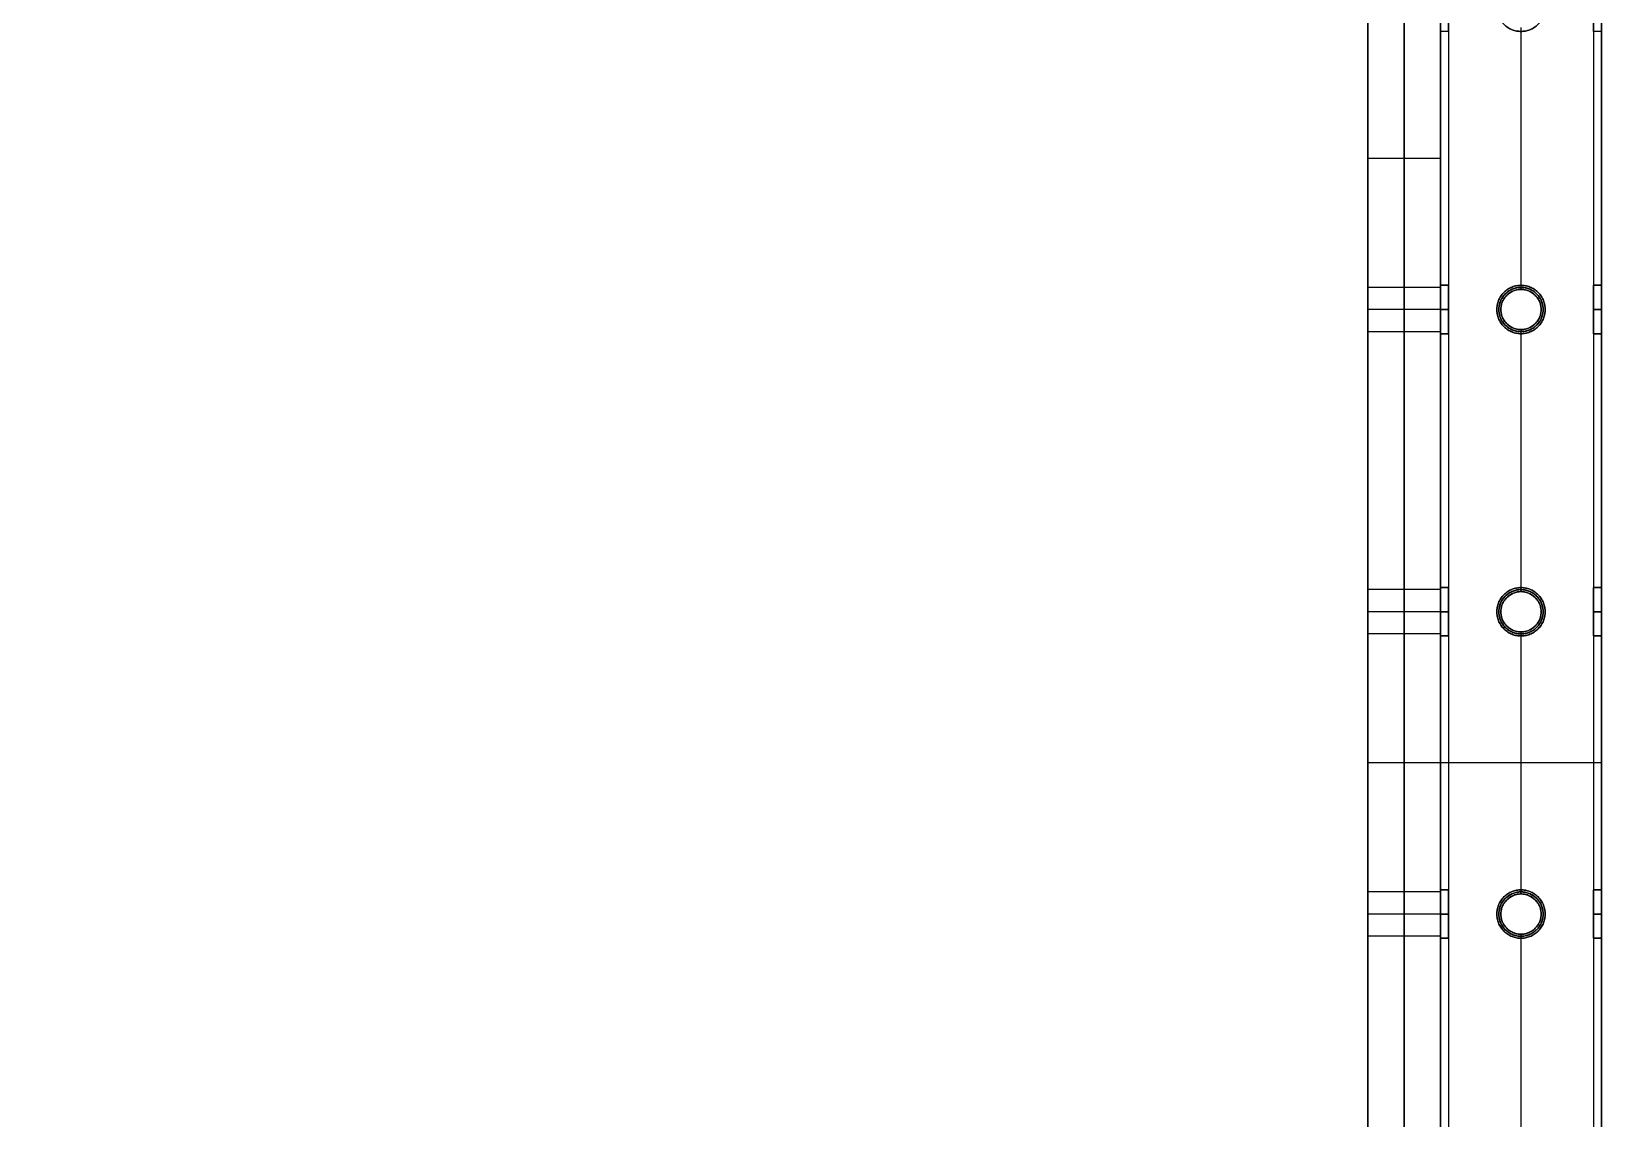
# Model space of a CAD drawing. Header units: millimetres. Extents: x -6529 to 809, y -8611 to 207.
# Drawn here: x 419.5 to 809, y -4741.5 to -4471.7 of the extents above; entities that cross this region are included whole.
import ezdxf

# ---------------------------------------------------------------- set-up
doc = ezdxf.new("R2010")
doc.units = ezdxf.units.MM
doc.header["$MEASUREMENT"] = 0
for name, color, linetype, true_color in [('gaten$11mm', 7, 'Continuous', 0xff6a35), ('platen', 7, 'Continuous', 0x007f00), ('staal', 5, 'Continuous', 0x0000ff)]:
    doc.layers.add(name, color=color, linetype=linetype, true_color=true_color)

# ---------------------------------------------------------------- blocks, each defined once
blk = doc.blocks.new('top plaat')
at = {"layer": 'platen'}
for p, q in [((1296, -800), (1296, -800, 18)), ((1290.5, -805.5), (1290.5, -805.5, 18)), ((1301.5, -805.5), (1301.5, -805.5, 18)), ((1296, -811), (1296, -811, 18)), ((1296, -875), (1296, -875, 18)), ((1290.5, -880.5), (1290.5, -880.5, 18)), ((1301.5, -880.5), (1301.5, -880.5, 18)), ((1296, -886), (1296, -886, 18)), ((1296, -950), (1296, -950, 18)), ((1290.5, -955.5), (1290.5, -955.5, 18)), ((1301.5, -955.5), (1301.5, -955.5, 18)), ((1296, -961), (1296, -961, 18))]:
    blk.add_line(p, q, dxfattribs=at)
for points in [[(1316, -1236), (1316, -927), (1316, -618), (1316, -309), (1316, 0)], [(1316, -1236, 18), (1316, -927, 18), (1316, -618, 18), (1316, -309, 18), (1316, 0, 18)], [(1316, -1236, 9), (1316, -927, 9), (1316, -618, 9), (1316, -309, 9), (1316, 0, 9)]]:
    blk.add_open_spline(points, degree=2, knots=[7292.2246, 7292.2246, 7292.2246, 7911.517745, 7911.517745, 8530.810891, 8530.810891, 8530.810891], dxfattribs=at)
for points, knots in [([(1290.5, -805.5), (1290.5, -800), (1296, -800), (1301.5, -800), (1301.5, -805.5), (1301.5, -811), (1296, -811), (1290.5, -811), (1290.5, -805.5)], [-31.415927, -31.415927, -31.415927, -23.561945, -23.561945, -15.707963, -15.707963, -7.853982, -7.853982, 0, 0, 0]), ([(1290.5, -805.5, 18), (1290.5, -800, 18), (1296, -800, 18), (1301.5, -800, 18), (1301.5, -805.5, 18), (1301.5, -811, 18), (1296, -811, 18), (1290.5, -811, 18), (1290.5, -805.5, 18)], [-31.415927, -31.415927, -31.415927, -23.561945, -23.561945, -15.707963, -15.707963, -7.853982, -7.853982, 0, 0, 0]), ([(1290.5, -805.5, 9), (1290.5, -811, 9), (1296, -811, 9), (1301.5, -811, 9), (1301.5, -805.5, 9), (1301.5, -800, 9), (1296, -800, 9), (1290.5, -800, 9), (1290.5, -805.5, 9)], [0, 0, 0, 7.853982, 7.853982, 15.707963, 15.707963, 23.561945, 23.561945, 31.415927, 31.415927, 31.415927]), ([(1290.5, -880.5), (1290.5, -875), (1296, -875), (1301.5, -875), (1301.5, -880.5), (1301.5, -886), (1296, -886), (1290.5, -886), (1290.5, -880.5)], [-31.415927, -31.415927, -31.415927, -23.561945, -23.561945, -15.707963, -15.707963, -7.853982, -7.853982, 0, 0, 0]), ([(1290.5, -880.5, 18), (1290.5, -875, 18), (1296, -875, 18), (1301.5, -875, 18), (1301.5, -880.5, 18), (1301.5, -886, 18), (1296, -886, 18), (1290.5, -886, 18), (1290.5, -880.5, 18)], [-31.415927, -31.415927, -31.415927, -23.561945, -23.561945, -15.707963, -15.707963, -7.853982, -7.853982, 0, 0, 0]), ([(1290.5, -880.5, 9), (1290.5, -886, 9), (1296, -886, 9), (1301.5, -886, 9), (1301.5, -880.5, 9), (1301.5, -875, 9), (1296, -875, 9), (1290.5, -875, 9), (1290.5, -880.5, 9)], [0, 0, 0, 7.853982, 7.853982, 15.707963, 15.707963, 23.561945, 23.561945, 31.415927, 31.415927, 31.415927]), ([(1290.5, -955.5), (1290.5, -950), (1296, -950), (1301.5, -950), (1301.5, -955.5), (1301.5, -961), (1296, -961), (1290.5, -961), (1290.5, -955.5)], [-31.415927, -31.415927, -31.415927, -23.561945, -23.561945, -15.707963, -15.707963, -7.853982, -7.853982, 0, 0, 0]), ([(1290.5, -955.5, 18), (1290.5, -950, 18), (1296, -950, 18), (1301.5, -950, 18), (1301.5, -955.5, 18), (1301.5, -961, 18), (1296, -961, 18), (1290.5, -961, 18), (1290.5, -955.5, 18)], [-31.415927, -31.415927, -31.415927, -23.561945, -23.561945, -15.707963, -15.707963, -7.853982, -7.853982, 0, 0, 0]), ([(1290.5, -955.5, 9), (1290.5, -961, 9), (1296, -961, 9), (1301.5, -961, 9), (1301.5, -955.5, 9), (1301.5, -950, 9), (1296, -950, 9), (1290.5, -950, 9), (1290.5, -955.5, 9)], [0, 0, 0, 7.853982, 7.853982, 15.707963, 15.707963, 23.561945, 23.561945, 31.415927, 31.415927, 31.415927])]:
    blk.add_rational_spline(points, [1, 0.707106781187, 1, 0.707106781187, 1, 0.707106781187, 1, 0.707106781187, 1], degree=2, knots=knots, dxfattribs=at)
blk = doc.blocks.new('plaat base')
at = {"layer": 'platen'}
for p, q in [((995.5, 43.5), (995.5, 43.5, 18)), ((990, 38), (990, 38, 18)), ((1001, 38), (1001, 38, 18)), ((995.5, 32.5), (995.5, 32.5, 18)), ((58, -600), (1258, -600)), ((58, -600, 18), (1258, -600, 18)), ((1296, -932), (1296, -932, 18)), ((1290.5, -937.5), (1290.5, -937.5, 18)), ((1301.5, -937.5), (1301.5, -937.5, 18)), ((1296, -943), (1296, -943, 18)), ((845.5, -1232.5), (845.5, -1232.5, 18)), ((920.5, -1232.5), (920.5, -1232.5, 18)), ((840, -1238), (840, -1238, 18)), ((851, -1238), (851, -1238, 18)), ((915, -1238), (915, -1238, 18)), ((926, -1238), (926, -1238, 18)), ((845.5, -1243.5), (845.5, -1243.5, 18)), ((920.5, -1243.5), (920.5, -1243.5, 18))]:
    blk.add_line(p, q, dxfattribs=at)
for points in [[(1258, 58), (1108, 58), (958, 58)], [(958, 58), (958, 58, 9), (958, 58, 18)], [(1258, 58, 18), (1108, 58, 18), (958, 58, 18)], [(958, 58), (958, 29), (958, 0)], [(958, 58, 18), (958, 29, 18), (958, 0, 18)], [(1258, 58, 9), (1108, 58, 9), (958, 58, 9)], [(958, 58, 9), (958, 29, 9), (958, 0, 9)], [(958, 29), (958, 29, 9), (958, 29, 18)], [(958, 0), (808, 0), (658, 0)], [(958, 0, 18), (808, 0, 18), (658, 0, 18)], [(958, 0, 9), (808, 0, 9), (658, 0, 9)], [(808, 0), (808, 0, 9), (808, 0, 18)], [(958, 0), (958, 0, 9), (958, 0, 18)], [(1258, -900), (1258, -750), (1258, -600)], [(1258, -900, 18), (1258, -750, 18), (1258, -600, 18)], [(1258, -900, 9), (1258, -750, 9), (1258, -600, 9)], [(1258, -750), (1258, -750, 9), (1258, -750, 18)], [(1316, -900), (1287, -900), (1258, -900)], [(1258, -900), (1258, -900, 9), (1258, -900, 18)], [(1316, -900, 18), (1287, -900, 18), (1258, -900, 18)], [(1316, -900, 9), (1287, -900, 9), (1258, -900, 9)], [(1287, -900), (1287, -900, 9), (1287, -900, 18)], [(1316, -1200), (1316, -1050), (1316, -900)], [(1316, -900), (1316, -900, 9), (1316, -900, 18)], [(1316, -1200, 18), (1316, -1050, 18), (1316, -900, 18)], [(1316, -1200, 9), (1316, -1050, 9), (1316, -900, 9)], [(958, -1258), (958, -1229), (958, -1200)], [(958, -1200), (958, -1200, 9), (958, -1200, 18)], [(958, -1258, 18), (958, -1229, 18), (958, -1200, 18)], [(958, -1200), (1137, -1200), (1316, -1200)], [(958, -1200, 18), (1137, -1200, 18), (1316, -1200, 18)], [(958, -1258, 9), (958, -1229, 9), (958, -1200, 9)], [(958, -1200, 9), (1137, -1200, 9), (1316, -1200, 9)], [(958, -1229), (958, -1229, 9), (958, -1229, 18)], [(658, -1258), (808, -1258), (958, -1258)], [(658, -1258, 18), (808, -1258, 18), (958, -1258, 18)], [(658, -1258, 9), (808, -1258, 9), (958, -1258, 9)], [(808, -1258), (808, -1258, 9), (808, -1258, 18)], [(958, -1258), (958, -1258, 9), (958, -1258, 18)]]:
    blk.add_open_spline(points, degree=2, dxfattribs=at)
for points in [[(995.5, 43.5), (1001, 43.5), (1001, 38), (1001, 32.5), (995.5, 32.5), (990, 32.5), (990, 38), (990, 43.5), (995.5, 43.5)], [(995.5, 43.5, 18), (1001, 43.5, 18), (1001, 38, 18), (1001, 32.5, 18), (995.5, 32.5, 18), (990, 32.5, 18), (990, 38, 18), (990, 43.5, 18), (995.5, 43.5, 18)], [(1290.5, -937.5), (1290.5, -932), (1296, -932), (1301.5, -932), (1301.5, -937.5), (1301.5, -943), (1296, -943), (1290.5, -943), (1290.5, -937.5)], [(1290.5, -937.5, 18), (1290.5, -932, 18), (1296, -932, 18), (1301.5, -932, 18), (1301.5, -937.5, 18), (1301.5, -943, 18), (1296, -943, 18), (1290.5, -943, 18), (1290.5, -937.5, 18)], [(845.5, -1243.5), (840, -1243.5), (840, -1238), (840, -1232.5), (845.5, -1232.5), (851, -1232.5), (851, -1238), (851, -1243.5), (845.5, -1243.5)], [(845.5, -1243.5, 18), (840, -1243.5, 18), (840, -1238, 18), (840, -1232.5, 18), (845.5, -1232.5, 18), (851, -1232.5, 18), (851, -1238, 18), (851, -1243.5, 18), (845.5, -1243.5, 18)], [(920.5, -1243.5), (915, -1243.5), (915, -1238), (915, -1232.5), (920.5, -1232.5), (926, -1232.5), (926, -1238), (926, -1243.5), (920.5, -1243.5)], [(920.5, -1243.5, 18), (915, -1243.5, 18), (915, -1238, 18), (915, -1232.5, 18), (920.5, -1232.5, 18), (926, -1232.5, 18), (926, -1238, 18), (926, -1243.5, 18), (920.5, -1243.5, 18)]]:
    blk.add_rational_spline(points, [1, 0.707106781187, 1, 0.707106781187, 1, 0.707106781187, 1, 0.707106781187, 1], degree=2, knots=[-31.415927, -31.415927, -31.415927, -23.561945, -23.561945, -15.707963, -15.707963, -7.853982, -7.853982, 0, 0, 0], dxfattribs=at)

msp = doc.modelspace()

# ---------------------------------------------------------------- linework, layer by layer
at = {"layer": 'gaten$11mm'}
for centre in [(789.03, -4540.71), (789.03, -4615.71), (789.03, -4690.71)]:
    msp.add_circle(centre, 5.5, dxfattribs=at)
at = {"layer": 'staal'}
for p, q in [((771.03, -4471.71, 1296), (769.03, -4471.71, 1296)), ((789.03, -4471.71, 1314), (789.03, -4471.71, 1316)), ((789.03, -4471.71, 1276), (789.03, -4471.71, 1278)), ((809.03, -4471.71, 1296), (807.03, -4471.71, 1296)), ((769.03, -4534.71, 20), (771.03, -4534.71, 20)), ((771.03, -4534.71, 1296), (769.03, -4534.71, 1296)), ((789.03, -4534.71, 1314), (789.03, -4534.71, 1316)), ((789.03, -4534.71, 1276), (789.03, -4534.71, 1278)), ((789.03, -4535.71, 38), (789.03, -4535.71, 40)), ((789.03, -4535.71), (789.03, -4535.71, 2)), ((807.03, -4534.71, 20), (809.03, -4534.71, 20)), ((809.03, -4534.71, 1296), (807.03, -4534.71, 1296)), ((769.03, -4540.71, 14), (771.03, -4540.71, 14)), ((769.03, -4540.71, 26), (771.03, -4540.71, 26)), ((771.03, -4540.71, 1290), (769.03, -4540.71, 1290)), ((771.03, -4540.71, 1302), (769.03, -4540.71, 1302)), ((783.03, -4540.71, 1314), (783.03, -4540.71, 1316)), ((783.03, -4540.71, 1276), (783.03, -4540.71, 1278)), ((784.03, -4540.71), (784.03, -4540.71, 2)), ((784.03, -4540.71, 38), (784.03, -4540.71, 40)), ((794.03, -4540.71, 38), (794.03, -4540.71, 40)), ((794.03, -4540.71), (794.03, -4540.71, 2)), ((795.03, -4540.71, 1314), (795.03, -4540.71, 1316)), ((795.03, -4540.71, 1276), (795.03, -4540.71, 1278)), ((807.03, -4540.71, 14), (809.03, -4540.71, 14)), ((807.03, -4540.71, 26), (809.03, -4540.71, 26)), ((809.03, -4540.71, 1290), (807.03, -4540.71, 1290)), ((809.03, -4540.71, 1302), (807.03, -4540.71, 1302)), ((769.03, -4546.71, 20), (771.03, -4546.71, 20)), ((771.03, -4546.71, 1296), (769.03, -4546.71, 1296)), ((789.03, -4545.71, 38), (789.03, -4545.71, 40)), ((789.03, -4545.71), (789.03, -4545.71, 2)), ((789.03, -4546.71, 1314), (789.03, -4546.71, 1316)), ((789.03, -4546.71, 1276), (789.03, -4546.71, 1278)), ((807.03, -4546.71, 20), (809.03, -4546.71, 20)), ((809.03, -4546.71, 1296), (807.03, -4546.71, 1296)), ((769.03, -4609.71, 20), (771.03, -4609.71, 20)), ((771.03, -4609.71, 1296), (769.03, -4609.71, 1296)), ((789.03, -4609.71, 1314), (789.03, -4609.71, 1316)), ((789.03, -4609.71, 1276), (789.03, -4609.71, 1278)), ((789.03, -4610.71, 38), (789.03, -4610.71, 40)), ((789.03, -4610.71), (789.03, -4610.71, 2)), ((807.03, -4609.71, 20), (809.03, -4609.71, 20)), ((809.03, -4609.71, 1296), (807.03, -4609.71, 1296)), ((769.03, -4615.71, 14), (771.03, -4615.71, 14)), ((769.03, -4615.71, 26), (771.03, -4615.71, 26)), ((771.03, -4615.71, 1290), (769.03, -4615.71, 1290)), ((771.03, -4615.71, 1302), (769.03, -4615.71, 1302)), ((783.03, -4615.71, 1314), (783.03, -4615.71, 1316)), ((783.03, -4615.71, 1276), (783.03, -4615.71, 1278)), ((784.03, -4615.71), (784.03, -4615.71, 2)), ((784.03, -4615.71, 38), (784.03, -4615.71, 40)), ((794.03, -4615.71, 38), (794.03, -4615.71, 40)), ((794.03, -4615.71), (794.03, -4615.71, 2)), ((795.03, -4615.71, 1314), (795.03, -4615.71, 1316)), ((795.03, -4615.71, 1276), (795.03, -4615.71, 1278)), ((807.03, -4615.71, 14), (809.03, -4615.71, 14)), ((807.03, -4615.71, 26), (809.03, -4615.71, 26)), ((809.03, -4615.71, 1290), (807.03, -4615.71, 1290)), ((809.03, -4615.71, 1302), (807.03, -4615.71, 1302)), ((769.03, -4621.71, 20), (771.03, -4621.71, 20)), ((771.03, -4621.71, 1296), (769.03, -4621.71, 1296)), ((789.03, -4620.71, 38), (789.03, -4620.71, 40)), ((789.03, -4620.71), (789.03, -4620.71, 2)), ((789.03, -4621.71, 1314), (789.03, -4621.71, 1316)), ((789.03, -4621.71, 1276), (789.03, -4621.71, 1278)), ((807.03, -4621.71, 20), (809.03, -4621.71, 20)), ((809.03, -4621.71, 1296), (807.03, -4621.71, 1296)), ((769.03, -4684.71, 20), (771.03, -4684.71, 20)), ((771.03, -4684.71, 1296), (769.03, -4684.71, 1296)), ((789.03, -4684.71, 1314), (789.03, -4684.71, 1316)), ((789.03, -4684.71, 1276), (789.03, -4684.71, 1278)), ((807.03, -4684.71, 20), (809.03, -4684.71, 20)), ((809.03, -4684.71, 1296), (807.03, -4684.71, 1296)), ((789.03, -4685.71, 38), (789.03, -4685.71, 40)), ((789.03, -4685.71), (789.03, -4685.71, 2)), ((769.03, -4690.71, 14), (771.03, -4690.71, 14)), ((769.03, -4690.71, 26), (771.03, -4690.71, 26)), ((771.03, -4690.71, 1290), (769.03, -4690.71, 1290)), ((771.03, -4690.71, 1302), (769.03, -4690.71, 1302)), ((783.03, -4690.71, 1314), (783.03, -4690.71, 1316)), ((783.03, -4690.71, 1276), (783.03, -4690.71, 1278)), ((784.03, -4690.71), (784.03, -4690.71, 2)), ((784.03, -4690.71, 38), (784.03, -4690.71, 40)), ((794.03, -4690.71, 38), (794.03, -4690.71, 40)), ((794.03, -4690.71), (794.03, -4690.71, 2)), ((795.03, -4690.71, 1314), (795.03, -4690.71, 1316)), ((795.03, -4690.71, 1276), (795.03, -4690.71, 1278)), ((807.03, -4690.71, 14), (809.03, -4690.71, 14)), ((807.03, -4690.71, 26), (809.03, -4690.71, 26)), ((809.03, -4690.71, 1290), (807.03, -4690.71, 1290)), ((809.03, -4690.71, 1302), (807.03, -4690.71, 1302)), ((769.03, -4696.71, 20), (771.03, -4696.71, 20)), ((771.03, -4696.71, 1296), (769.03, -4696.71, 1296)), ((789.03, -4695.71, 38), (789.03, -4695.71, 40)), ((789.03, -4695.71), (789.03, -4695.71, 2)), ((789.03, -4696.71, 1314), (789.03, -4696.71, 1316)), ((789.03, -4696.71, 1276), (789.03, -4696.71, 1278)), ((807.03, -4696.71, 20), (809.03, -4696.71, 20)), ((809.03, -4696.71, 1296), (807.03, -4696.71, 1296))]:
    msp.add_line(p, q, dxfattribs=at)
for points in [[(-506.97, -3695.21), (809.03, -3695.21), (809.03, -5011.21), (-506.97, -5011.21)], [(-466.97, -3735.21), (769.03, -3735.21), (769.03, -4971.21), (-466.97, -4971.21)]]:
    msp.add_lwpolyline(points, close=True, dxfattribs=at)
for centre in [(789.03, -4540.71), (789.03, -4540.71, 39), (789.03, -4540.71, 1), (789.03, -4615.71), (789.03, -4615.71, 39), (789.03, -4615.71, 1), (789.03, -4690.71), (789.03, -4690.71, 39), (789.03, -4690.71, 1)]:
    msp.add_circle(centre, 5, dxfattribs=at)
for points in [[(809.03, -3695.21), (809.03, -4353.21), (809.03, -5011.21)], [(809.03, -3695.21, 40), (809.03, -4353.21, 40), (809.03, -5011.21, 40)], [(809.03, -3695.21, 1276), (809.03, -4353.21, 1276), (809.03, -5011.21, 1276)], [(809.03, -3695.21, 1316), (809.03, -4353.21, 1316), (809.03, -5011.21, 1316)], [(807.03, -3697.21, 38), (807.03, -4353.21, 38), (807.03, -5009.21, 38)], [(807.03, -3697.21, 2), (807.03, -4353.21, 2), (807.03, -5009.21, 2)], [(807.03, -3697.21, 1314), (807.03, -4353.21, 1314), (807.03, -5009.21, 1314)], [(807.03, -3697.21, 1278), (807.03, -4353.21, 1278), (807.03, -5009.21, 1278)], [(769.03, -3735.21), (769.03, -4353.21), (769.03, -4971.21)], [(769.03, -3735.21, 40), (769.03, -4353.21, 40), (769.03, -4971.21, 40)], [(769.03, -3735.21, 1276), (769.03, -4353.21, 1276), (769.03, -4971.21, 1276)], [(769.03, -3735.21, 1316), (769.03, -4353.21, 1316), (769.03, -4971.21, 1316)], [(771.03, -3733.21, 38), (771.03, -4353.21, 38), (771.03, -4973.21, 38)], [(771.03, -3733.21, 2), (771.03, -4353.21, 2), (771.03, -4973.21, 2)], [(771.03, -3733.21, 1314), (771.03, -4353.21, 1314), (771.03, -4973.21, 1314)], [(771.03, -3733.21, 1278), (771.03, -4353.21, 1278), (771.03, -4973.21, 1278)], [(789.03, -4470.71, 40), (789.03, -4503.21, 40), (789.03, -4535.71, 40)], [(789.03, -4470.71, 38), (789.03, -4503.21, 38), (789.03, -4535.71, 38)], [(789.03, -4470.71, 2), (789.03, -4503.21, 2), (789.03, -4535.71, 2)], [(789.03, -4470.71), (789.03, -4503.21), (789.03, -4535.71)], [(769.03, -4471.71, 20), (769.03, -4503.21, 20), (769.03, -4534.71, 20)], [(769.03, -4471.71, 1296), (769.03, -4503.21, 1296), (769.03, -4534.71, 1296)], [(771.03, -4471.71, 20), (771.03, -4503.21, 20), (771.03, -4534.71, 20)], [(771.03, -4471.71, 1296), (771.03, -4503.21, 1296), (771.03, -4534.71, 1296)], [(789.03, -4471.71, 1316), (789.03, -4503.21, 1316), (789.03, -4534.71, 1316)], [(789.03, -4471.71, 1314), (789.03, -4503.21, 1314), (789.03, -4534.71, 1314)], [(789.03, -4471.71, 1278), (789.03, -4503.21, 1278), (789.03, -4534.71, 1278)], [(789.03, -4471.71, 1276), (789.03, -4503.21, 1276), (789.03, -4534.71, 1276)], [(807.03, -4471.71, 20), (807.03, -4503.21, 20), (807.03, -4534.71, 20)], [(807.03, -4471.71, 1296), (807.03, -4503.21, 1296), (807.03, -4534.71, 1296)], [(809.03, -4471.71, 20), (809.03, -4503.21, 20), (809.03, -4534.71, 20)], [(809.03, -4471.71, 1296), (809.03, -4503.21, 1296), (809.03, -4534.71, 1296)], [(769.03, -4546.71, 20), (769.03, -4578.21, 20), (769.03, -4609.71, 20)], [(769.03, -4546.71, 1296), (769.03, -4578.21, 1296), (769.03, -4609.71, 1296)], [(771.03, -4546.71, 20), (771.03, -4578.21, 20), (771.03, -4609.71, 20)], [(771.03, -4546.71, 1296), (771.03, -4578.21, 1296), (771.03, -4609.71, 1296)], [(789.03, -4545.71, 40), (789.03, -4578.21, 40), (789.03, -4610.71, 40)], [(789.03, -4545.71, 38), (789.03, -4578.21, 38), (789.03, -4610.71, 38)], [(789.03, -4545.71, 2), (789.03, -4578.21, 2), (789.03, -4610.71, 2)], [(789.03, -4545.71), (789.03, -4578.21), (789.03, -4610.71)], [(789.03, -4546.71, 1316), (789.03, -4578.21, 1316), (789.03, -4609.71, 1316)], [(789.03, -4546.71, 1314), (789.03, -4578.21, 1314), (789.03, -4609.71, 1314)], [(789.03, -4546.71, 1278), (789.03, -4578.21, 1278), (789.03, -4609.71, 1278)], [(789.03, -4546.71, 1276), (789.03, -4578.21, 1276), (789.03, -4609.71, 1276)], [(807.03, -4546.71, 20), (807.03, -4578.21, 20), (807.03, -4609.71, 20)], [(807.03, -4546.71, 1296), (807.03, -4578.21, 1296), (807.03, -4609.71, 1296)], [(809.03, -4546.71, 20), (809.03, -4578.21, 20), (809.03, -4609.71, 20)], [(809.03, -4546.71, 1296), (809.03, -4578.21, 1296), (809.03, -4609.71, 1296)], [(769.03, -4621.71, 20), (769.03, -4653.21, 20), (769.03, -4684.71, 20)], [(769.03, -4621.71, 1296), (769.03, -4653.21, 1296), (769.03, -4684.71, 1296)], [(771.03, -4621.71, 20), (771.03, -4653.21, 20), (771.03, -4684.71, 20)], [(771.03, -4621.71, 1296), (771.03, -4653.21, 1296), (771.03, -4684.71, 1296)], [(789.03, -4620.71, 40), (789.03, -4653.21, 40), (789.03, -4685.71, 40)], [(789.03, -4620.71, 38), (789.03, -4653.21, 38), (789.03, -4685.71, 38)], [(789.03, -4620.71, 2), (789.03, -4653.21, 2), (789.03, -4685.71, 2)], [(789.03, -4620.71), (789.03, -4653.21), (789.03, -4685.71)], [(789.03, -4621.71, 1316), (789.03, -4653.21, 1316), (789.03, -4684.71, 1316)], [(789.03, -4621.71, 1314), (789.03, -4653.21, 1314), (789.03, -4684.71, 1314)], [(789.03, -4621.71, 1278), (789.03, -4653.21, 1278), (789.03, -4684.71, 1278)], [(789.03, -4621.71, 1276), (789.03, -4653.21, 1276), (789.03, -4684.71, 1276)], [(807.03, -4621.71, 20), (807.03, -4653.21, 20), (807.03, -4684.71, 20)], [(807.03, -4621.71, 1296), (807.03, -4653.21, 1296), (807.03, -4684.71, 1296)], [(809.03, -4621.71, 20), (809.03, -4653.21, 20), (809.03, -4684.71, 20)], [(809.03, -4621.71, 1296), (809.03, -4653.21, 1296), (809.03, -4684.71, 1296)], [(769.03, -4696.71, 20), (769.03, -4728.21, 20), (769.03, -4759.71, 20)], [(769.03, -4696.71, 1296), (769.03, -4728.21, 1296), (769.03, -4759.71, 1296)], [(771.03, -4696.71, 20), (771.03, -4728.21, 20), (771.03, -4759.71, 20)], [(771.03, -4696.71, 1296), (771.03, -4728.21, 1296), (771.03, -4759.71, 1296)], [(789.03, -4695.71, 40), (789.03, -4728.21, 40), (789.03, -4760.71, 40)], [(789.03, -4695.71, 38), (789.03, -4728.21, 38), (789.03, -4760.71, 38)], [(789.03, -4695.71, 2), (789.03, -4728.21, 2), (789.03, -4760.71, 2)], [(789.03, -4695.71), (789.03, -4728.21), (789.03, -4760.71)], [(789.03, -4696.71, 1316), (789.03, -4728.21, 1316), (789.03, -4759.71, 1316)], [(789.03, -4696.71, 1314), (789.03, -4728.21, 1314), (789.03, -4759.71, 1314)], [(789.03, -4696.71, 1278), (789.03, -4728.21, 1278), (789.03, -4759.71, 1278)], [(789.03, -4696.71, 1276), (789.03, -4728.21, 1276), (789.03, -4759.71, 1276)], [(807.03, -4696.71, 20), (807.03, -4728.21, 20), (807.03, -4759.71, 20)], [(807.03, -4696.71, 1296), (807.03, -4728.21, 1296), (807.03, -4759.71, 1296)], [(809.03, -4696.71, 20), (809.03, -4728.21, 20), (809.03, -4759.71, 20)], [(809.03, -4696.71, 1296), (809.03, -4728.21, 1296), (809.03, -4759.71, 1296)]]:
    msp.add_open_spline(points, degree=2, dxfattribs=at)
for points, knots in [([(769.03, -4465.71, 1290), (769.03, -4471.71, 1290), (769.03, -4471.71, 1296), (769.03, -4471.71, 1302), (769.03, -4465.71, 1302), (769.03, -4459.71, 1302), (769.03, -4459.71, 1296), (769.03, -4459.71, 1290), (769.03, -4465.71, 1290)], [-31.415927, -31.415927, -31.415927, -23.561945, -23.561945, -15.707963, -15.707963, -7.853982, -7.853982, 0, 0, 0]), ([(771.03, -4465.71, 1290), (771.03, -4459.71, 1290), (771.03, -4459.71, 1296), (771.03, -4459.71, 1302), (771.03, -4465.71, 1302), (771.03, -4471.71, 1302), (771.03, -4471.71, 1296), (771.03, -4471.71, 1290), (771.03, -4465.71, 1290)], [0, 0, 0, 7.853982, 7.853982, 15.707963, 15.707963, 23.561945, 23.561945, 31.415927, 31.415927, 31.415927]), ([(783.03, -4465.71, 1316), (783.03, -4471.71, 1316), (789.03, -4471.71, 1316), (795.03, -4471.71, 1316), (795.03, -4465.71, 1316), (795.03, -4459.71, 1316), (789.03, -4459.71, 1316), (783.03, -4459.71, 1316), (783.03, -4465.71, 1316)], [-31.415927, -31.415927, -31.415927, -23.561945, -23.561945, -15.707963, -15.707963, -7.853982, -7.853982, 0, 0, 0]), ([(783.03, -4465.71, 1314), (783.03, -4459.71, 1314), (789.03, -4459.71, 1314), (795.03, -4459.71, 1314), (795.03, -4465.71, 1314), (795.03, -4471.71, 1314), (789.03, -4471.71, 1314), (783.03, -4471.71, 1314), (783.03, -4465.71, 1314)], [0, 0, 0, 7.853982, 7.853982, 15.707963, 15.707963, 23.561945, 23.561945, 31.415927, 31.415927, 31.415927]), ([(783.03, -4465.71, 1278), (783.03, -4471.71, 1278), (789.03, -4471.71, 1278), (795.03, -4471.71, 1278), (795.03, -4465.71, 1278), (795.03, -4459.71, 1278), (789.03, -4459.71, 1278), (783.03, -4459.71, 1278), (783.03, -4465.71, 1278)], [-31.415927, -31.415927, -31.415927, -23.561945, -23.561945, -15.707963, -15.707963, -7.853982, -7.853982, 0, 0, 0]), ([(783.03, -4465.71, 1276), (783.03, -4459.71, 1276), (789.03, -4459.71, 1276), (795.03, -4459.71, 1276), (795.03, -4465.71, 1276), (795.03, -4471.71, 1276), (789.03, -4471.71, 1276), (783.03, -4471.71, 1276), (783.03, -4465.71, 1276)], [0, 0, 0, 7.853982, 7.853982, 15.707963, 15.707963, 23.561945, 23.561945, 31.415927, 31.415927, 31.415927]), ([(807.03, -4465.71, 1290), (807.03, -4471.71, 1290), (807.03, -4471.71, 1296), (807.03, -4471.71, 1302), (807.03, -4465.71, 1302), (807.03, -4459.71, 1302), (807.03, -4459.71, 1296), (807.03, -4459.71, 1290), (807.03, -4465.71, 1290)], [-31.415927, -31.415927, -31.415927, -23.561945, -23.561945, -15.707963, -15.707963, -7.853982, -7.853982, 0, 0, 0]), ([(809.03, -4465.71, 1290), (809.03, -4459.71, 1290), (809.03, -4459.71, 1296), (809.03, -4459.71, 1302), (809.03, -4465.71, 1302), (809.03, -4471.71, 1302), (809.03, -4471.71, 1296), (809.03, -4471.71, 1290), (809.03, -4465.71, 1290)], [0, 0, 0, 7.853982, 7.853982, 15.707963, 15.707963, 23.561945, 23.561945, 31.415927, 31.415927, 31.415927]), ([(769.03, -4540.71, 14), (769.03, -4546.71, 14), (769.03, -4546.71, 20), (769.03, -4546.71, 26), (769.03, -4540.71, 26), (769.03, -4534.71, 26), (769.03, -4534.71, 20), (769.03, -4534.71, 14), (769.03, -4540.71, 14)], [-31.415927, -31.415927, -31.415927, -23.561945, -23.561945, -15.707963, -15.707963, -7.853982, -7.853982, 0, 0, 0]), ([(769.03, -4540.71, 1290), (769.03, -4546.71, 1290), (769.03, -4546.71, 1296), (769.03, -4546.71, 1302), (769.03, -4540.71, 1302), (769.03, -4534.71, 1302), (769.03, -4534.71, 1296), (769.03, -4534.71, 1290), (769.03, -4540.71, 1290)], [-31.415927, -31.415927, -31.415927, -23.561945, -23.561945, -15.707963, -15.707963, -7.853982, -7.853982, 0, 0, 0]), ([(771.03, -4540.71, 14), (771.03, -4534.71, 14), (771.03, -4534.71, 20), (771.03, -4534.71, 26), (771.03, -4540.71, 26), (771.03, -4546.71, 26), (771.03, -4546.71, 20), (771.03, -4546.71, 14), (771.03, -4540.71, 14)], [0, 0, 0, 7.853982, 7.853982, 15.707963, 15.707963, 23.561945, 23.561945, 31.415927, 31.415927, 31.415927]), ([(771.03, -4540.71, 1290), (771.03, -4534.71, 1290), (771.03, -4534.71, 1296), (771.03, -4534.71, 1302), (771.03, -4540.71, 1302), (771.03, -4546.71, 1302), (771.03, -4546.71, 1296), (771.03, -4546.71, 1290), (771.03, -4540.71, 1290)], [0, 0, 0, 7.853982, 7.853982, 15.707963, 15.707963, 23.561945, 23.561945, 31.415927, 31.415927, 31.415927]), ([(783.03, -4540.71, 1316), (783.03, -4546.71, 1316), (789.03, -4546.71, 1316), (795.03, -4546.71, 1316), (795.03, -4540.71, 1316), (795.03, -4534.71, 1316), (789.03, -4534.71, 1316), (783.03, -4534.71, 1316), (783.03, -4540.71, 1316)], [-31.415927, -31.415927, -31.415927, -23.561945, -23.561945, -15.707963, -15.707963, -7.853982, -7.853982, 0, 0, 0]), ([(783.03, -4540.71, 1314), (783.03, -4534.71, 1314), (789.03, -4534.71, 1314), (795.03, -4534.71, 1314), (795.03, -4540.71, 1314), (795.03, -4546.71, 1314), (789.03, -4546.71, 1314), (783.03, -4546.71, 1314), (783.03, -4540.71, 1314)], [0, 0, 0, 7.853982, 7.853982, 15.707963, 15.707963, 23.561945, 23.561945, 31.415927, 31.415927, 31.415927]), ([(783.03, -4540.71, 1278), (783.03, -4546.71, 1278), (789.03, -4546.71, 1278), (795.03, -4546.71, 1278), (795.03, -4540.71, 1278), (795.03, -4534.71, 1278), (789.03, -4534.71, 1278), (783.03, -4534.71, 1278), (783.03, -4540.71, 1278)], [-31.415927, -31.415927, -31.415927, -23.561945, -23.561945, -15.707963, -15.707963, -7.853982, -7.853982, 0, 0, 0]), ([(783.03, -4540.71, 1276), (783.03, -4534.71, 1276), (789.03, -4534.71, 1276), (795.03, -4534.71, 1276), (795.03, -4540.71, 1276), (795.03, -4546.71, 1276), (789.03, -4546.71, 1276), (783.03, -4546.71, 1276), (783.03, -4540.71, 1276)], [0, 0, 0, 7.853982, 7.853982, 15.707963, 15.707963, 23.561945, 23.561945, 31.415927, 31.415927, 31.415927]), ([(784.03, -4540.71, 40), (784.03, -4545.71, 40), (789.03, -4545.71, 40), (794.03, -4545.71, 40), (794.03, -4540.71, 40), (794.03, -4535.71, 40), (789.03, -4535.71, 40), (784.03, -4535.71, 40), (784.03, -4540.71, 40)], [-31.415927, -31.415927, -31.415927, -23.561945, -23.561945, -15.707963, -15.707963, -7.853982, -7.853982, 0, 0, 0]), ([(784.03, -4540.71, 38), (784.03, -4535.71, 38), (789.03, -4535.71, 38), (794.03, -4535.71, 38), (794.03, -4540.71, 38), (794.03, -4545.71, 38), (789.03, -4545.71, 38), (784.03, -4545.71, 38), (784.03, -4540.71, 38)], [0, 0, 0, 7.853982, 7.853982, 15.707963, 15.707963, 23.561945, 23.561945, 31.415927, 31.415927, 31.415927]), ([(784.03, -4540.71, 2), (784.03, -4545.71, 2), (789.03, -4545.71, 2), (794.03, -4545.71, 2), (794.03, -4540.71, 2), (794.03, -4535.71, 2), (789.03, -4535.71, 2), (784.03, -4535.71, 2), (784.03, -4540.71, 2)], [-31.415927, -31.415927, -31.415927, -23.561945, -23.561945, -15.707963, -15.707963, -7.853982, -7.853982, 0, 0, 0]), ([(807.03, -4540.71, 14), (807.03, -4546.71, 14), (807.03, -4546.71, 20), (807.03, -4546.71, 26), (807.03, -4540.71, 26), (807.03, -4534.71, 26), (807.03, -4534.71, 20), (807.03, -4534.71, 14), (807.03, -4540.71, 14)], [-31.415927, -31.415927, -31.415927, -23.561945, -23.561945, -15.707963, -15.707963, -7.853982, -7.853982, 0, 0, 0]), ([(807.03, -4540.71, 1290), (807.03, -4546.71, 1290), (807.03, -4546.71, 1296), (807.03, -4546.71, 1302), (807.03, -4540.71, 1302), (807.03, -4534.71, 1302), (807.03, -4534.71, 1296), (807.03, -4534.71, 1290), (807.03, -4540.71, 1290)], [-31.415927, -31.415927, -31.415927, -23.561945, -23.561945, -15.707963, -15.707963, -7.853982, -7.853982, 0, 0, 0]), ([(809.03, -4540.71, 14), (809.03, -4534.71, 14), (809.03, -4534.71, 20), (809.03, -4534.71, 26), (809.03, -4540.71, 26), (809.03, -4546.71, 26), (809.03, -4546.71, 20), (809.03, -4546.71, 14), (809.03, -4540.71, 14)], [0, 0, 0, 7.853982, 7.853982, 15.707963, 15.707963, 23.561945, 23.561945, 31.415927, 31.415927, 31.415927]), ([(809.03, -4540.71, 1290), (809.03, -4534.71, 1290), (809.03, -4534.71, 1296), (809.03, -4534.71, 1302), (809.03, -4540.71, 1302), (809.03, -4546.71, 1302), (809.03, -4546.71, 1296), (809.03, -4546.71, 1290), (809.03, -4540.71, 1290)], [0, 0, 0, 7.853982, 7.853982, 15.707963, 15.707963, 23.561945, 23.561945, 31.415927, 31.415927, 31.415927]), ([(769.03, -4615.71, 14), (769.03, -4621.71, 14), (769.03, -4621.71, 20), (769.03, -4621.71, 26), (769.03, -4615.71, 26), (769.03, -4609.71, 26), (769.03, -4609.71, 20), (769.03, -4609.71, 14), (769.03, -4615.71, 14)], [-31.415927, -31.415927, -31.415927, -23.561945, -23.561945, -15.707963, -15.707963, -7.853982, -7.853982, 0, 0, 0]), ([(769.03, -4615.71, 1290), (769.03, -4621.71, 1290), (769.03, -4621.71, 1296), (769.03, -4621.71, 1302), (769.03, -4615.71, 1302), (769.03, -4609.71, 1302), (769.03, -4609.71, 1296), (769.03, -4609.71, 1290), (769.03, -4615.71, 1290)], [-31.415927, -31.415927, -31.415927, -23.561945, -23.561945, -15.707963, -15.707963, -7.853982, -7.853982, 0, 0, 0]), ([(771.03, -4615.71, 14), (771.03, -4609.71, 14), (771.03, -4609.71, 20), (771.03, -4609.71, 26), (771.03, -4615.71, 26), (771.03, -4621.71, 26), (771.03, -4621.71, 20), (771.03, -4621.71, 14), (771.03, -4615.71, 14)], [0, 0, 0, 7.853982, 7.853982, 15.707963, 15.707963, 23.561945, 23.561945, 31.415927, 31.415927, 31.415927]), ([(771.03, -4615.71, 1290), (771.03, -4609.71, 1290), (771.03, -4609.71, 1296), (771.03, -4609.71, 1302), (771.03, -4615.71, 1302), (771.03, -4621.71, 1302), (771.03, -4621.71, 1296), (771.03, -4621.71, 1290), (771.03, -4615.71, 1290)], [0, 0, 0, 7.853982, 7.853982, 15.707963, 15.707963, 23.561945, 23.561945, 31.415927, 31.415927, 31.415927]), ([(783.03, -4615.71, 1316), (783.03, -4621.71, 1316), (789.03, -4621.71, 1316), (795.03, -4621.71, 1316), (795.03, -4615.71, 1316), (795.03, -4609.71, 1316), (789.03, -4609.71, 1316), (783.03, -4609.71, 1316), (783.03, -4615.71, 1316)], [-31.415927, -31.415927, -31.415927, -23.561945, -23.561945, -15.707963, -15.707963, -7.853982, -7.853982, 0, 0, 0]), ([(783.03, -4615.71, 1314), (783.03, -4609.71, 1314), (789.03, -4609.71, 1314), (795.03, -4609.71, 1314), (795.03, -4615.71, 1314), (795.03, -4621.71, 1314), (789.03, -4621.71, 1314), (783.03, -4621.71, 1314), (783.03, -4615.71, 1314)], [0, 0, 0, 7.853982, 7.853982, 15.707963, 15.707963, 23.561945, 23.561945, 31.415927, 31.415927, 31.415927]), ([(783.03, -4615.71, 1278), (783.03, -4621.71, 1278), (789.03, -4621.71, 1278), (795.03, -4621.71, 1278), (795.03, -4615.71, 1278), (795.03, -4609.71, 1278), (789.03, -4609.71, 1278), (783.03, -4609.71, 1278), (783.03, -4615.71, 1278)], [-31.415927, -31.415927, -31.415927, -23.561945, -23.561945, -15.707963, -15.707963, -7.853982, -7.853982, 0, 0, 0]), ([(783.03, -4615.71, 1276), (783.03, -4609.71, 1276), (789.03, -4609.71, 1276), (795.03, -4609.71, 1276), (795.03, -4615.71, 1276), (795.03, -4621.71, 1276), (789.03, -4621.71, 1276), (783.03, -4621.71, 1276), (783.03, -4615.71, 1276)], [0, 0, 0, 7.853982, 7.853982, 15.707963, 15.707963, 23.561945, 23.561945, 31.415927, 31.415927, 31.415927]), ([(784.03, -4615.71, 40), (784.03, -4620.71, 40), (789.03, -4620.71, 40), (794.03, -4620.71, 40), (794.03, -4615.71, 40), (794.03, -4610.71, 40), (789.03, -4610.71, 40), (784.03, -4610.71, 40), (784.03, -4615.71, 40)], [-31.415927, -31.415927, -31.415927, -23.561945, -23.561945, -15.707963, -15.707963, -7.853982, -7.853982, 0, 0, 0]), ([(784.03, -4615.71, 38), (784.03, -4610.71, 38), (789.03, -4610.71, 38), (794.03, -4610.71, 38), (794.03, -4615.71, 38), (794.03, -4620.71, 38), (789.03, -4620.71, 38), (784.03, -4620.71, 38), (784.03, -4615.71, 38)], [0, 0, 0, 7.853982, 7.853982, 15.707963, 15.707963, 23.561945, 23.561945, 31.415927, 31.415927, 31.415927]), ([(784.03, -4615.71, 2), (784.03, -4620.71, 2), (789.03, -4620.71, 2), (794.03, -4620.71, 2), (794.03, -4615.71, 2), (794.03, -4610.71, 2), (789.03, -4610.71, 2), (784.03, -4610.71, 2), (784.03, -4615.71, 2)], [-31.415927, -31.415927, -31.415927, -23.561945, -23.561945, -15.707963, -15.707963, -7.853982, -7.853982, 0, 0, 0]), ([(807.03, -4615.71, 14), (807.03, -4621.71, 14), (807.03, -4621.71, 20), (807.03, -4621.71, 26), (807.03, -4615.71, 26), (807.03, -4609.71, 26), (807.03, -4609.71, 20), (807.03, -4609.71, 14), (807.03, -4615.71, 14)], [-31.415927, -31.415927, -31.415927, -23.561945, -23.561945, -15.707963, -15.707963, -7.853982, -7.853982, 0, 0, 0]), ([(807.03, -4615.71, 1290), (807.03, -4621.71, 1290), (807.03, -4621.71, 1296), (807.03, -4621.71, 1302), (807.03, -4615.71, 1302), (807.03, -4609.71, 1302), (807.03, -4609.71, 1296), (807.03, -4609.71, 1290), (807.03, -4615.71, 1290)], [-31.415927, -31.415927, -31.415927, -23.561945, -23.561945, -15.707963, -15.707963, -7.853982, -7.853982, 0, 0, 0]), ([(809.03, -4615.71, 14), (809.03, -4609.71, 14), (809.03, -4609.71, 20), (809.03, -4609.71, 26), (809.03, -4615.71, 26), (809.03, -4621.71, 26), (809.03, -4621.71, 20), (809.03, -4621.71, 14), (809.03, -4615.71, 14)], [0, 0, 0, 7.853982, 7.853982, 15.707963, 15.707963, 23.561945, 23.561945, 31.415927, 31.415927, 31.415927]), ([(809.03, -4615.71, 1290), (809.03, -4609.71, 1290), (809.03, -4609.71, 1296), (809.03, -4609.71, 1302), (809.03, -4615.71, 1302), (809.03, -4621.71, 1302), (809.03, -4621.71, 1296), (809.03, -4621.71, 1290), (809.03, -4615.71, 1290)], [0, 0, 0, 7.853982, 7.853982, 15.707963, 15.707963, 23.561945, 23.561945, 31.415927, 31.415927, 31.415927]), ([(769.03, -4690.71, 14), (769.03, -4696.71, 14), (769.03, -4696.71, 20), (769.03, -4696.71, 26), (769.03, -4690.71, 26), (769.03, -4684.71, 26), (769.03, -4684.71, 20), (769.03, -4684.71, 14), (769.03, -4690.71, 14)], [-31.415927, -31.415927, -31.415927, -23.561945, -23.561945, -15.707963, -15.707963, -7.853982, -7.853982, 0, 0, 0]), ([(769.03, -4690.71, 1290), (769.03, -4696.71, 1290), (769.03, -4696.71, 1296), (769.03, -4696.71, 1302), (769.03, -4690.71, 1302), (769.03, -4684.71, 1302), (769.03, -4684.71, 1296), (769.03, -4684.71, 1290), (769.03, -4690.71, 1290)], [-31.415927, -31.415927, -31.415927, -23.561945, -23.561945, -15.707963, -15.707963, -7.853982, -7.853982, 0, 0, 0]), ([(771.03, -4690.71, 14), (771.03, -4684.71, 14), (771.03, -4684.71, 20), (771.03, -4684.71, 26), (771.03, -4690.71, 26), (771.03, -4696.71, 26), (771.03, -4696.71, 20), (771.03, -4696.71, 14), (771.03, -4690.71, 14)], [0, 0, 0, 7.853982, 7.853982, 15.707963, 15.707963, 23.561945, 23.561945, 31.415927, 31.415927, 31.415927]), ([(771.03, -4690.71, 1290), (771.03, -4684.71, 1290), (771.03, -4684.71, 1296), (771.03, -4684.71, 1302), (771.03, -4690.71, 1302), (771.03, -4696.71, 1302), (771.03, -4696.71, 1296), (771.03, -4696.71, 1290), (771.03, -4690.71, 1290)], [0, 0, 0, 7.853982, 7.853982, 15.707963, 15.707963, 23.561945, 23.561945, 31.415927, 31.415927, 31.415927]), ([(783.03, -4690.71, 1316), (783.03, -4696.71, 1316), (789.03, -4696.71, 1316), (795.03, -4696.71, 1316), (795.03, -4690.71, 1316), (795.03, -4684.71, 1316), (789.03, -4684.71, 1316), (783.03, -4684.71, 1316), (783.03, -4690.71, 1316)], [-31.415927, -31.415927, -31.415927, -23.561945, -23.561945, -15.707963, -15.707963, -7.853982, -7.853982, 0, 0, 0]), ([(783.03, -4690.71, 1314), (783.03, -4684.71, 1314), (789.03, -4684.71, 1314), (795.03, -4684.71, 1314), (795.03, -4690.71, 1314), (795.03, -4696.71, 1314), (789.03, -4696.71, 1314), (783.03, -4696.71, 1314), (783.03, -4690.71, 1314)], [0, 0, 0, 7.853982, 7.853982, 15.707963, 15.707963, 23.561945, 23.561945, 31.415927, 31.415927, 31.415927]), ([(783.03, -4690.71, 1278), (783.03, -4696.71, 1278), (789.03, -4696.71, 1278), (795.03, -4696.71, 1278), (795.03, -4690.71, 1278), (795.03, -4684.71, 1278), (789.03, -4684.71, 1278), (783.03, -4684.71, 1278), (783.03, -4690.71, 1278)], [-31.415927, -31.415927, -31.415927, -23.561945, -23.561945, -15.707963, -15.707963, -7.853982, -7.853982, 0, 0, 0]), ([(783.03, -4690.71, 1276), (783.03, -4684.71, 1276), (789.03, -4684.71, 1276), (795.03, -4684.71, 1276), (795.03, -4690.71, 1276), (795.03, -4696.71, 1276), (789.03, -4696.71, 1276), (783.03, -4696.71, 1276), (783.03, -4690.71, 1276)], [0, 0, 0, 7.853982, 7.853982, 15.707963, 15.707963, 23.561945, 23.561945, 31.415927, 31.415927, 31.415927]), ([(807.03, -4690.71, 14), (807.03, -4696.71, 14), (807.03, -4696.71, 20), (807.03, -4696.71, 26), (807.03, -4690.71, 26), (807.03, -4684.71, 26), (807.03, -4684.71, 20), (807.03, -4684.71, 14), (807.03, -4690.71, 14)], [-31.415927, -31.415927, -31.415927, -23.561945, -23.561945, -15.707963, -15.707963, -7.853982, -7.853982, 0, 0, 0]), ([(807.03, -4690.71, 1290), (807.03, -4696.71, 1290), (807.03, -4696.71, 1296), (807.03, -4696.71, 1302), (807.03, -4690.71, 1302), (807.03, -4684.71, 1302), (807.03, -4684.71, 1296), (807.03, -4684.71, 1290), (807.03, -4690.71, 1290)], [-31.415927, -31.415927, -31.415927, -23.561945, -23.561945, -15.707963, -15.707963, -7.853982, -7.853982, 0, 0, 0]), ([(809.03, -4690.71, 14), (809.03, -4684.71, 14), (809.03, -4684.71, 20), (809.03, -4684.71, 26), (809.03, -4690.71, 26), (809.03, -4696.71, 26), (809.03, -4696.71, 20), (809.03, -4696.71, 14), (809.03, -4690.71, 14)], [0, 0, 0, 7.853982, 7.853982, 15.707963, 15.707963, 23.561945, 23.561945, 31.415927, 31.415927, 31.415927]), ([(809.03, -4690.71, 1290), (809.03, -4684.71, 1290), (809.03, -4684.71, 1296), (809.03, -4684.71, 1302), (809.03, -4690.71, 1302), (809.03, -4696.71, 1302), (809.03, -4696.71, 1296), (809.03, -4696.71, 1290), (809.03, -4690.71, 1290)], [0, 0, 0, 7.853982, 7.853982, 15.707963, 15.707963, 23.561945, 23.561945, 31.415927, 31.415927, 31.415927]), ([(784.03, -4690.71, 40), (784.03, -4695.71, 40), (789.03, -4695.71, 40), (794.03, -4695.71, 40), (794.03, -4690.71, 40), (794.03, -4685.71, 40), (789.03, -4685.71, 40), (784.03, -4685.71, 40), (784.03, -4690.71, 40)], [-31.415927, -31.415927, -31.415927, -23.561945, -23.561945, -15.707963, -15.707963, -7.853982, -7.853982, 0, 0, 0]), ([(784.03, -4690.71, 38), (784.03, -4685.71, 38), (789.03, -4685.71, 38), (794.03, -4685.71, 38), (794.03, -4690.71, 38), (794.03, -4695.71, 38), (789.03, -4695.71, 38), (784.03, -4695.71, 38), (784.03, -4690.71, 38)], [0, 0, 0, 7.853982, 7.853982, 15.707963, 15.707963, 23.561945, 23.561945, 31.415927, 31.415927, 31.415927]), ([(784.03, -4690.71, 2), (784.03, -4695.71, 2), (789.03, -4695.71, 2), (794.03, -4695.71, 2), (794.03, -4690.71, 2), (794.03, -4685.71, 2), (789.03, -4685.71, 2), (784.03, -4685.71, 2), (784.03, -4690.71, 2)], [-31.415927, -31.415927, -31.415927, -23.561945, -23.561945, -15.707963, -15.707963, -7.853982, -7.853982, 0, 0, 0])]:
    msp.add_rational_spline(points, [1, 0.707106781187, 1, 0.707106781187, 1, 0.707106781187, 1, 0.707106781187, 1], degree=2, knots=knots, dxfattribs=at)

# ---------------------------------------------------------------- block references
at = {"layer": 'platen'}
for name, p in [('top plaat', (-506.97, -3735.21, 1316)), ('plaat base', (-506.97, -3753.21, 40))]:
    msp.add_blockref(name, p, dxfattribs=at)
at = {"layer": 'platen', "extrusion": (-1, 4.54671e-15, 0)}
msp.add_blockref('plaat base', (3695.21, 1258, -769.03), dxfattribs=at)

doc.saveas('drawing.dxf')
